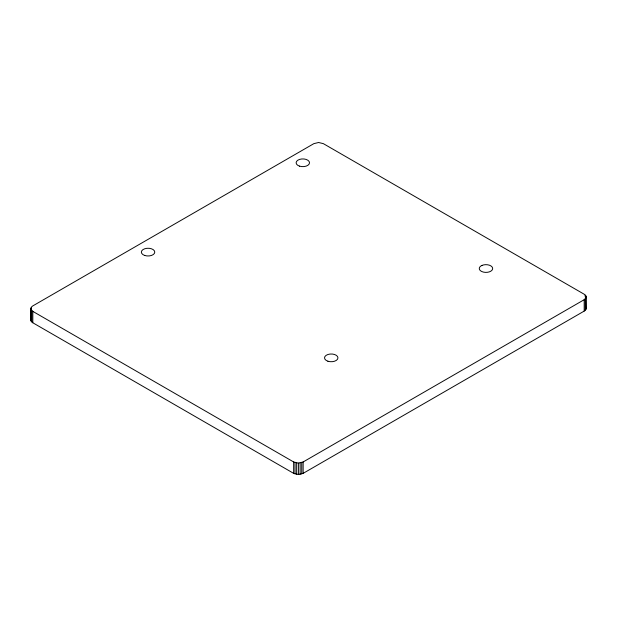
<?xml version="1.0" encoding="UTF-8"?>
<svg xmlns="http://www.w3.org/2000/svg" width="617" height="617" viewBox="0 0 617 617"><rect width="100%" height="100%" fill="white"/><g stroke="black" fill="none" stroke-linecap="round" stroke-linejoin="round"><path stroke-width="0.93" d="M30.85 308.639L31.745 306.703L32.809 305.901L313.868 143.638L318.603 142.504L323.339 143.638L584.191 294.232L585.919 295.967L586.15 308.361L585.919 309.364L584.191 311.099L303.132 473.362L298.397 474.496L293.661 473.362L32.809 322.768L31.081 321.033L30.85 320.03L30.85 308.639L31.081 309.641L32.809 311.369L293.661 461.971L298.397 463.105L303.132 461.971L584.191 299.7L585.919 297.972L586.15 296.97M30.85 320.03L31.081 319.028M585.919 307.359L586.15 308.361M585.919 295.967L585.919 309.364M585.255 295.034L585.255 296.931M585.255 298.906L585.255 310.297M584.191 299.7L584.191 311.099M303.132 461.971L303.132 473.362M301.744 462.58L301.744 473.979M300.132 462.974L300.132 474.365M298.397 463.105L298.397 474.496M296.661 462.974L296.661 474.365M295.042 462.58L295.042 473.979M293.661 461.971L293.661 473.362M32.809 311.369L32.809 322.768M31.745 310.567L31.745 321.966M31.081 307.636L31.081 321.033M482.062 265.387L480.79 266.081A6.702 3.864 0 0 0 480.543 270.786L481.738 271.519A6.702 3.864 0 0 0 490.777 271.225A6.702 3.864 0 0 0 491.047 266.004A6.702 3.864 0 0 0 482.062 265.387M327.882 361.215A6.71 3.872 0 0 0 337.946 357.86A6.71 3.872 0 0 0 327.882 354.505A6.71 3.872 0 0 0 327.882 361.215M299.469 166.127A6.702 3.864 0 0 0 309.518 162.78A6.702 3.864 0 0 0 299.469 159.433A6.702 3.864 0 0 0 299.469 166.127M144.725 255.469A6.702 3.864 0 0 0 154.774 252.114A6.702 3.864 0 0 0 144.725 248.767A6.702 3.864 0 0 0 144.725 255.469"/></g></svg>
